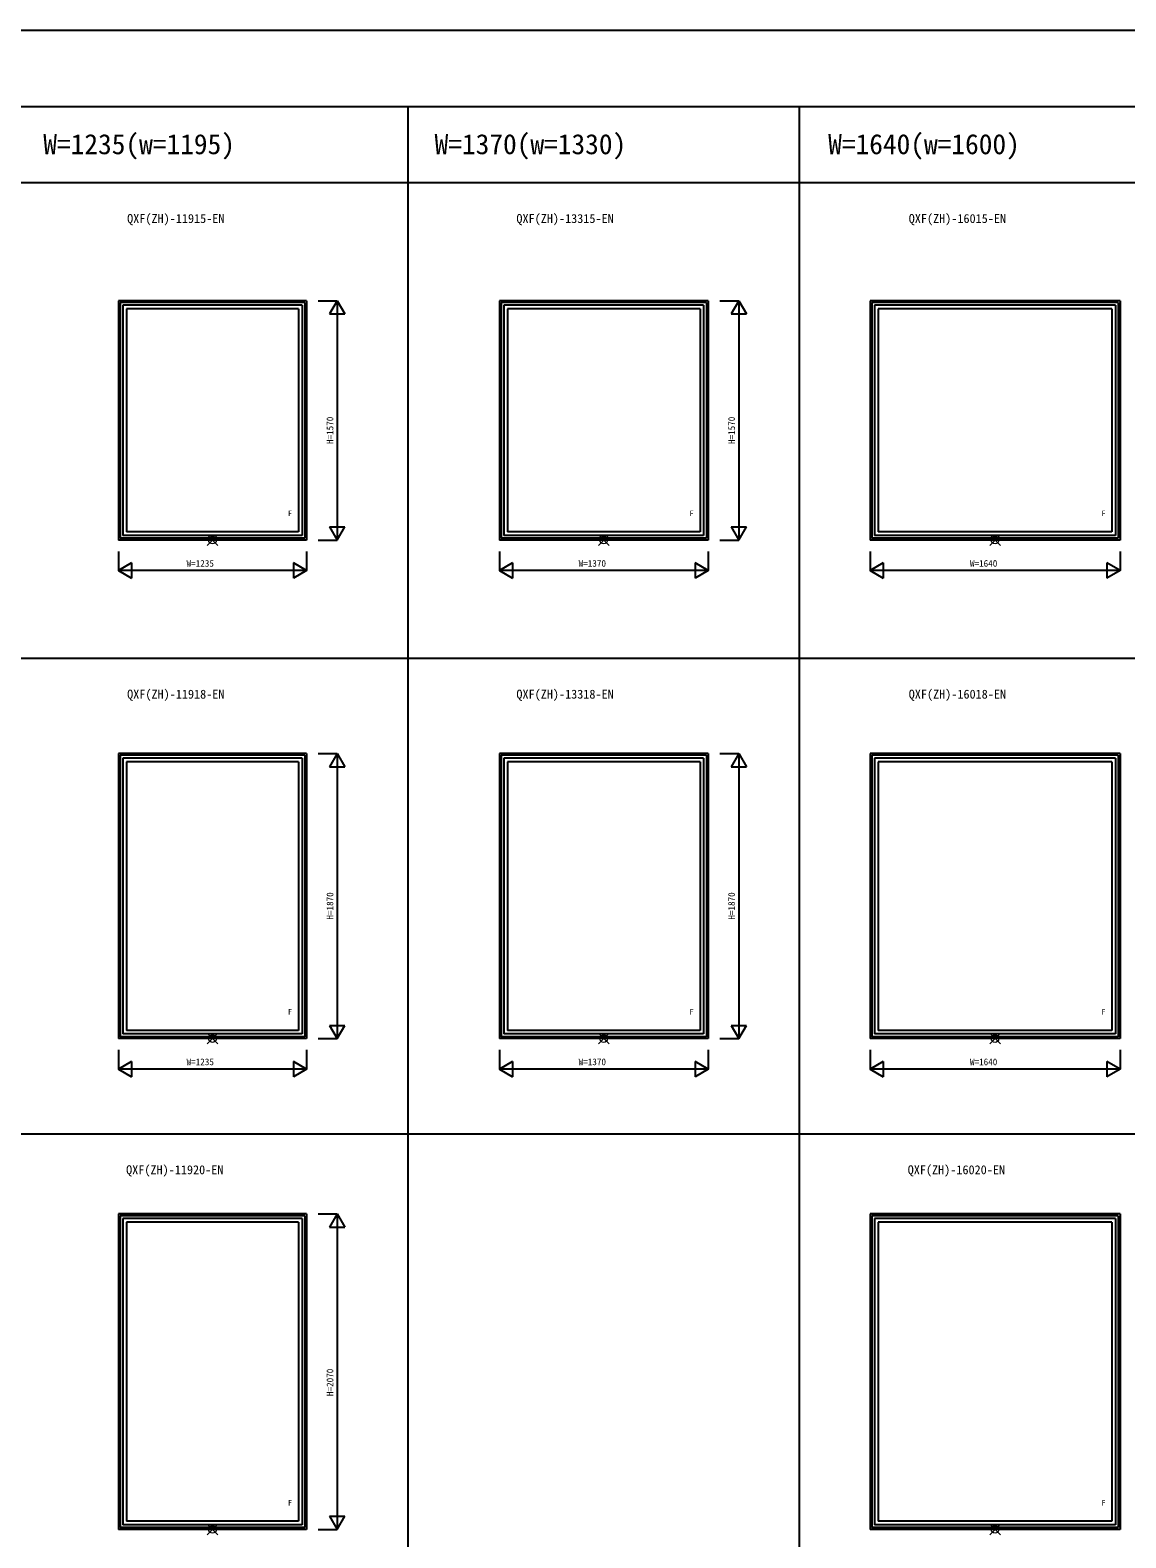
# Model space of a CAD drawing. Units: millimetres, scale not verified. Extents: x -13750 to 13750, y -10000 to 10000.
# Drawn here: x -330 to 6857, y 110 to 10000 of the extents above; entities that cross this region are included whole.
import ezdxf
from ezdxf.enums import TextEntityAlignment as Align

# ---------------------------------------------------------------- set-up
doc = ezdxf.new("R2010")
doc.units = ezdxf.units.MM
doc.header["$LTSCALE"] = 50
for name, color, linetype in [('0-0_0', 3, 'Continuous'), ('0-1_YKK_A1', 4, 'Continuous'), ('0-4_YKK_F1', 7, 'Continuous'), ('0-6_YKK_N1', 2, 'Continuous')]:
    doc.layers.add(name, color=color, linetype=linetype)
doc.layers.add('0-5_YKK_IN', color=1, linetype='Continuous', lineweight=18)
doc.styles.add('ＭＳ ゴシック', font='')
doc.styles.get('ＭＳ ゴシック').set_extended_font_data('MS Gothic')

msp = doc.modelspace()

# ---------------------------------------------------------------- linework, layer by layer
at = {"layer": '0-1_YKK_A1'}
for p, q in [((1483.8, 8225), (248.8, 8225)), ((248.8, 8225), (248.8, 6655)), ((1471.8, 8213), (260.8, 8213)), ((260.8, 8213), (260.8, 6667)), ((1471.8, 8213), (1471.8, 6667)), ((1483.8, 8225), (1483.8, 6655)), ((4117.9, 8225), (2747.9, 8225)), ((2747.9, 8225), (2747.9, 6655)), ((4105.9, 8213), (2759.9, 8213)), ((2759.9, 8213), (2759.9, 6667)), ((4105.9, 8213), (4105.9, 6667)), ((4117.9, 8225), (4117.9, 6655)), ((6819.5, 8225), (5179.5, 8225)), ((5179.5, 8225), (5179.5, 6655)), ((6807.5, 8213), (5191.5, 8213)), ((5191.5, 8213), (5191.5, 6667)), ((6807.5, 8213), (6807.5, 6667)), ((6819.5, 8225), (6819.5, 6655)), ((1453.8, 8195), (278.8, 8195)), ((278.8, 8195), (278.8, 6685)), ((1429.8, 8171), (302.8, 8171)), ((302.8, 8171), (302.8, 6709)), ((1429.8, 8171), (1429.8, 6709)), ((1453.8, 8195), (1453.8, 6685)), ((4087.9, 8195), (2777.9, 8195)), ((2777.9, 8195), (2777.9, 6685)), ((4063.9, 8171), (2801.9, 8171)), ((2801.9, 8171), (2801.9, 6709)), ((4063.9, 8171), (4063.9, 6709)), ((4087.9, 8195), (4087.9, 6685)), ((6789.5, 8195), (5209.5, 8195)), ((5209.5, 8195), (5209.5, 6685)), ((6765.5, 8171), (5233.5, 8171)), ((5233.5, 8171), (5233.5, 6709)), ((6765.5, 8171), (6765.5, 6709)), ((6789.5, 8195), (6789.5, 6685)), ((1483.8, 6655), (248.8, 6655)), ((1471.8, 6667), (260.8, 6667)), ((1453.8, 6685), (278.8, 6685)), ((1429.8, 6709), (302.8, 6709)), ((4117.9, 6655), (2747.9, 6655)), ((4105.9, 6667), (2759.9, 6667)), ((4087.9, 6685), (2777.9, 6685)), ((4063.9, 6709), (2801.9, 6709)), ((6819.5, 6655), (5179.5, 6655)), ((6807.5, 6667), (5191.5, 6667)), ((6789.5, 6685), (5209.5, 6685)), ((6765.5, 6709), (5233.5, 6709)), ((1483.8, 5255), (248.8, 5255)), ((248.8, 5255), (248.8, 3385)), ((1471.8, 5243), (260.8, 5243)), ((260.8, 5243), (260.8, 3397)), ((1471.8, 5243), (1471.8, 3397)), ((1483.8, 5255), (1483.8, 3385)), ((4117.9, 5255), (2747.9, 5255)), ((2747.9, 5255), (2747.9, 3385)), ((4105.9, 5243), (2759.9, 5243)), ((2759.9, 5243), (2759.9, 3397)), ((4105.9, 5243), (4105.9, 3397)), ((4117.9, 5255), (4117.9, 3385)), ((6819.5, 5255), (5179.5, 5255)), ((5179.5, 5255), (5179.5, 3385)), ((6807.5, 5243), (5191.5, 5243)), ((5191.5, 5243), (5191.5, 3397)), ((6807.5, 5243), (6807.5, 3397)), ((6819.5, 5255), (6819.5, 3385)), ((1453.8, 5225), (278.8, 5225)), ((278.8, 5225), (278.8, 3415)), ((1429.8, 5201), (302.8, 5201)), ((302.8, 5201), (302.8, 3439)), ((1429.8, 5201), (1429.8, 3439)), ((1453.8, 5225), (1453.8, 3415)), ((4087.9, 5225), (2777.9, 5225)), ((2777.9, 5225), (2777.9, 3415)), ((4063.9, 5201), (2801.9, 5201)), ((2801.9, 5201), (2801.9, 3439)), ((4063.9, 5201), (4063.9, 3439)), ((4087.9, 5225), (4087.9, 3415)), ((6789.5, 5225), (5209.5, 5225)), ((5209.5, 5225), (5209.5, 3415)), ((6765.5, 5201), (5233.5, 5201)), ((5233.5, 5201), (5233.5, 3439)), ((6765.5, 5201), (6765.5, 3439)), ((6789.5, 5225), (6789.5, 3415)), ((1483.8, 3385), (248.8, 3385)), ((1471.8, 3397), (260.8, 3397)), ((1453.8, 3415), (278.8, 3415)), ((1429.8, 3439), (302.8, 3439)), ((4117.9, 3385), (2747.9, 3385)), ((4105.9, 3397), (2759.9, 3397)), ((4087.9, 3415), (2777.9, 3415)), ((4063.9, 3439), (2801.9, 3439)), ((6819.5, 3385), (5179.5, 3385)), ((6807.5, 3397), (5191.5, 3397)), ((6789.5, 3415), (5209.5, 3415)), ((6765.5, 3439), (5233.5, 3439)), ((1483.8, 2235), (248.8, 2235)), ((248.8, 2235), (248.8, 165)), ((1471.8, 2223), (260.8, 2223)), ((260.8, 2223), (260.8, 177)), ((1453.8, 2205), (278.8, 2205)), ((278.8, 2205), (278.8, 195)), ((1429.8, 2181), (302.8, 2181)), ((302.8, 2181), (302.8, 219)), ((1429.8, 2181), (1429.8, 219)), ((1453.8, 2205), (1453.8, 195)), ((1471.8, 2223), (1471.8, 177)), ((1483.8, 2235), (1483.8, 165)), ((6819.5, 2235), (5179.5, 2235)), ((5179.5, 2235), (5179.5, 165)), ((6807.5, 2223), (5191.5, 2223)), ((5191.5, 2223), (5191.5, 177)), ((6789.5, 2205), (5209.5, 2205)), ((5209.5, 2205), (5209.5, 195)), ((6765.5, 2181), (5233.5, 2181)), ((5233.5, 2181), (5233.5, 219)), ((6765.5, 2181), (6765.5, 219)), ((6789.5, 2205), (6789.5, 195)), ((6807.5, 2223), (6807.5, 177)), ((6819.5, 2235), (6819.5, 165)), ((1429.8, 219), (302.8, 219)), ((6765.5, 219), (5233.5, 219)), ((1483.8, 165), (248.8, 165)), ((1471.8, 177), (260.8, 177)), ((1453.8, 195), (278.8, 195)), ((6819.5, 165), (5179.5, 165)), ((6807.5, 177), (5191.5, 177)), ((6789.5, 195), (5209.5, 195))]:
    msp.add_line(p, q, dxfattribs=at)
at = {"layer": '0-4_YKK_F1'}
for p, q in [((-13750, 10000), (13750, 10000)), ((-13750, 9500), (13250, 9500)), ((2149.6, -10000), (2149.6, 9500)), ((4716.2, -10000), (4716.2, 9500)), ((-13750, 9000), (13250, 9000)), ((-13750, 5880), (13250, 5880)), ((-13750, 2760), (13250, 2760))]:
    msp.add_line(p, q, dxfattribs=at)
at = {"layer": '0-5_YKK_IN'}
for p, q in [((830.94, 6690.36), (901.66, 6619.64)), ((830.94, 6619.64), (901.66, 6690.36)), ((3397.54, 6690.36), (3468.26, 6619.64)), ((3397.54, 6619.64), (3468.26, 6690.36)), ((5964.14, 6690.36), (6034.86, 6619.64)), ((5964.14, 6619.64), (6034.86, 6690.36)), ((830.94, 3420.36), (901.66, 3349.64)), ((830.94, 3349.64), (901.66, 3420.36)), ((3397.54, 3420.36), (3468.26, 3349.64)), ((3397.54, 3349.64), (3468.26, 3420.36)), ((5964.14, 3420.36), (6034.86, 3349.64)), ((5964.14, 3349.64), (6034.86, 3420.36)), ((830.94, 200.36), (901.66, 129.64)), ((830.94, 129.64), (901.66, 200.36)), ((5964.14, 200.36), (6034.86, 129.64)), ((5964.14, 129.64), (6034.86, 200.36))]:
    msp.add_line(p, q, dxfattribs=at)
for centre in [(866.3, 6655), (3432.9, 6655), (5999.5, 6655), (866.3, 3385), (3432.9, 3385), (5999.5, 3385), (866.3, 165), (5999.5, 165)]:
    msp.add_circle(centre, 25, dxfattribs=at)
at = {"layer": '0-6_YKK_N1'}
for p, q in [((1558.8, 8225), (1683.8, 8225)), ((1683.8, 8225), (1633.8, 8138.4)), ((1683.8, 8225), (1733.8, 8138.4)), ((1683.8, 8225), (1683.8, 6655)), ((4192.9, 8225), (4317.9, 8225)), ((4317.9, 8225), (4267.9, 8138.4)), ((4317.9, 8225), (4367.9, 8138.4)), ((4317.9, 8225), (4317.9, 6655)), ((1633.8, 8138.4), (1733.8, 8138.4)), ((4267.9, 8138.4), (4367.9, 8138.4)), ((1633.8, 6741.6), (1683.8, 6655)), ((1633.8, 6741.6), (1733.8, 6741.6)), ((1683.8, 6655), (1733.8, 6741.6)), ((4267.9, 6741.6), (4317.9, 6655)), ((4267.9, 6741.6), (4367.9, 6741.6)), ((4317.9, 6655), (4367.9, 6741.6)), ((1558.8, 6655), (1683.8, 6655)), ((4192.9, 6655), (4317.9, 6655)), ((248.8, 6580), (248.8, 6455)), ((2747.9, 6580), (2747.9, 6455)), ((5179.5, 6580), (5179.5, 6455)), ((1483.8, 6455), (248.8, 6455)), ((335.4, 6505), (335.4, 6405)), ((1397.2, 6505), (1397.2, 6405)), ((1483.8, 6455), (1397.2, 6405)), ((4117.9, 6455), (2747.9, 6455)), ((2834.5, 6505), (2834.5, 6405)), ((4031.3, 6505), (4031.3, 6405)), ((4117.9, 6455), (4031.3, 6405)), ((6819.5, 6455), (5179.5, 6455)), ((5266.1, 6505), (5266.1, 6405)), ((6732.9, 6505), (6732.9, 6405)), ((6819.5, 6455), (6732.9, 6405)), ((1558.8, 5255), (1683.8, 5255)), ((1683.8, 5255), (1633.8, 5168.4)), ((1683.8, 5255), (1733.8, 5168.4)), ((1683.8, 5255), (1683.8, 3385)), ((4192.9, 5255), (4317.9, 5255)), ((4317.9, 5255), (4267.9, 5168.4)), ((4317.9, 5255), (4367.9, 5168.4)), ((4317.9, 5255), (4317.9, 3385)), ((1633.8, 5168.4), (1733.8, 5168.4)), ((4267.9, 5168.4), (4367.9, 5168.4)), ((1633.8, 3471.6), (1683.8, 3385)), ((1633.8, 3471.6), (1733.8, 3471.6)), ((1683.8, 3385), (1733.8, 3471.6)), ((4267.9, 3471.6), (4317.9, 3385)), ((4267.9, 3471.6), (4367.9, 3471.6)), ((4317.9, 3385), (4367.9, 3471.6)), ((1558.8, 3385), (1683.8, 3385)), ((4192.9, 3385), (4317.9, 3385)), ((248.8, 3310), (248.8, 3185)), ((2747.9, 3310), (2747.9, 3185)), ((5179.5, 3310), (5179.5, 3185)), ((1483.8, 3185), (248.8, 3185)), ((335.4, 3235), (335.4, 3135)), ((1397.2, 3235), (1397.2, 3135)), ((1483.8, 3185), (1397.2, 3135)), ((4117.9, 3185), (2747.9, 3185)), ((2834.5, 3235), (2834.5, 3135)), ((4031.3, 3235), (4031.3, 3135)), ((4117.9, 3185), (4031.3, 3135)), ((6819.5, 3185), (5179.5, 3185)), ((5266.1, 3235), (5266.1, 3135)), ((6732.9, 3235), (6732.9, 3135)), ((6819.5, 3185), (6732.9, 3135)), ((1558.8, 2235), (1683.8, 2235)), ((1683.8, 2235), (1633.8, 2148.4)), ((1683.8, 2235), (1733.8, 2148.4)), ((1683.8, 2235), (1683.8, 165)), ((1633.8, 2148.4), (1733.8, 2148.4)), ((1633.8, 251.6), (1683.8, 165)), ((1633.8, 251.6), (1733.8, 251.6)), ((1683.8, 165), (1733.8, 251.6)), ((1558.8, 165), (1683.8, 165))]:
    msp.add_line(p, q, dxfattribs=at)
for points in [[(1483.8, 6580), (1483.8, 6455), (1397.2, 6505)], [(4117.9, 6580), (4117.9, 6455), (4031.3, 6505)], [(6819.5, 6580), (6819.5, 6455), (6732.9, 6505)], [(335.4, 6505), (248.8, 6455), (335.4, 6405)], [(2834.5, 6505), (2747.9, 6455), (2834.5, 6405)], [(5266.1, 6505), (5179.5, 6455), (5266.1, 6405)], [(1483.8, 3310), (1483.8, 3185), (1397.2, 3235)], [(4117.9, 3310), (4117.9, 3185), (4031.3, 3235)], [(6819.5, 3310), (6819.5, 3185), (6732.9, 3235)], [(335.4, 3235), (248.8, 3185), (335.4, 3135)], [(2834.5, 3235), (2747.9, 3185), (2834.5, 3135)], [(5266.1, 3235), (5179.5, 3185), (5266.1, 3135)]]:
    msp.add_lwpolyline(points, dxfattribs=at)

# ---------------------------------------------------------------- texts
at = {"layer": '0-0_0', "style": 'ＭＳ ゴシック'}
for s, p in [('W=1235(w=1195)', (-243.7, 9146.63)), ('W=1370(w=1330)', (2322.9, 9146.63)), ('W=1640(w=1600)', (4904.5, 9146.63))]:
    msp.add_text(s, height=132, dxfattribs=at).set_placement(p, align=Align.BOTTOM_LEFT)
at = {"layer": '0-0_0', "color": 7, "style": 'ＭＳ ゴシック'}
for s, p in [('QXF(ZH)-11915-EN', (306.3, 8717.41)), ('QXF(ZH)-13315-EN', (2859.57, 8717.41)), ('QXF(ZH)-16015-EN', (5432.83, 8717.41)), ('QXF(ZH)-11918-EN', (306.3, 5597.41)), ('QXF(ZH)-13318-EN', (2859.57, 5597.41)), ('QXF(ZH)-16018-EN', (5432.83, 5597.41)), ('QXF(ZH)-11920-EN', (299.63, 2477.41)), ('QXF(ZH)-16020-EN', (5426.17, 2477.41))]:
    msp.add_text(s, height=58.65, dxfattribs=at).set_placement(p, align=Align.BOTTOM_LEFT)
at = {"layer": '0-1_YKK_A1', "style": 'ＭＳ ゴシック'}
for p in [(1361.13, 6801), (3995.23, 6801), (6696.83, 6801), (1361.13, 3531), (3995.23, 3531), (6696.83, 3531), (1361.13, 311), (6696.83, 311)]:
    msp.add_text('F', height=36.66, dxfattribs=at).set_placement(p, align=Align.BOTTOM_LEFT)
at = {"layer": '0-6_YKK_N1', "style": 'ＭＳ ゴシック'}
for s, p in [('H=1570', (1671.8, 7285)), ('H=1570', (4305.9, 7285)), ('H=1870', (1671.8, 4165)), ('H=1870', (4305.9, 4165)), ('H=2070', (1671.8, 1040))]:
    msp.add_text(s, height=43.99, rotation=90, dxfattribs=at).set_placement(p, align=Align.BOTTOM_LEFT)
for s, p in [('W=1235', (696.3, 6467)), ('W=1370', (3267.9, 6467)), ('W=1640', (5834.5, 6467)), ('W=1235', (696.3, 3197)), ('W=1370', (3267.9, 3197)), ('W=1640', (5834.5, 3197))]:
    msp.add_text(s, height=43.99, dxfattribs=at).set_placement(p, align=Align.BOTTOM_LEFT)

doc.saveas('drawing.dxf')
